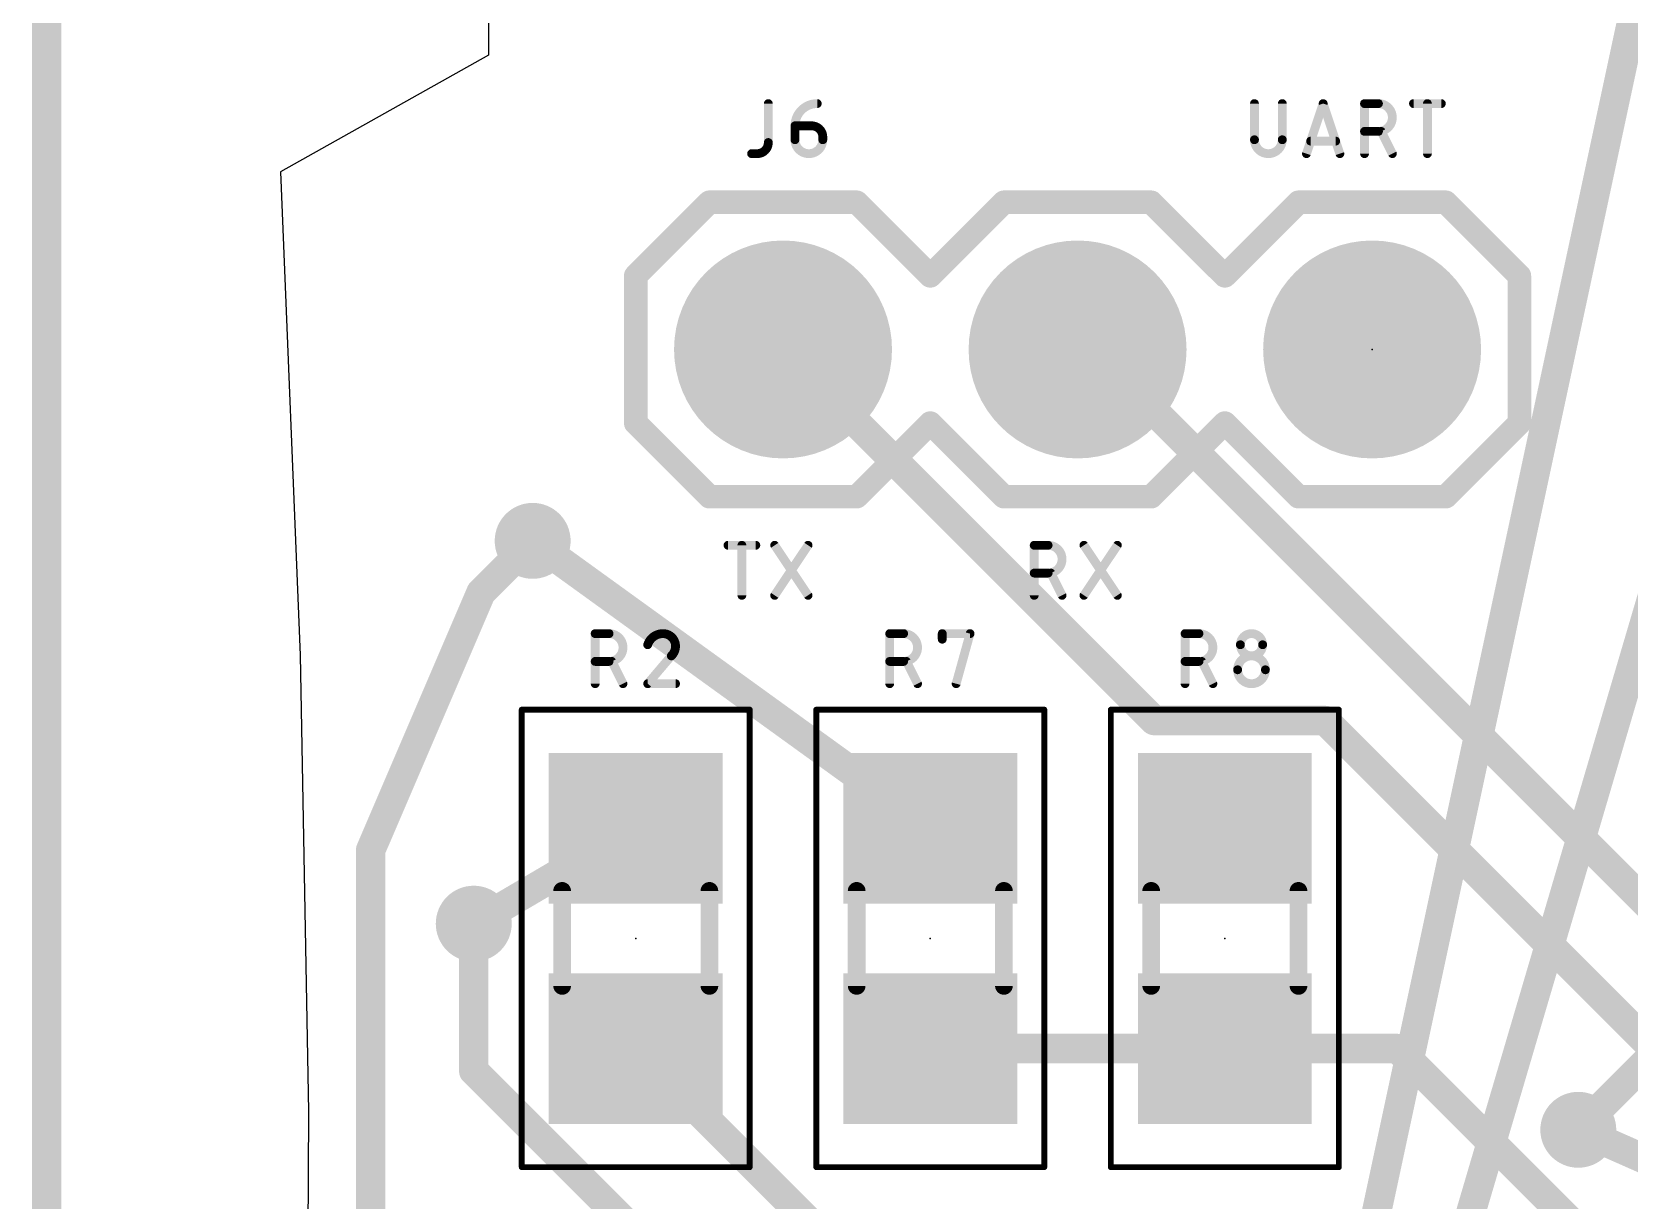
# Model space of a CAD drawing. Extents: x -61.1 to -20.2, y -31.9 to 53.5.
# Drawn here: x -49.66 to -35.88, y 16.79 to 26.87 of the extents above; entities that cross this region are included whole.
import ezdxf

# ---------------------------------------------------------------- set-up
doc = ezdxf.new("R2010")
doc.units = 0
for name, color, linetype in [('1', 12, 'CONTINUOUS'), ('16', 132, 'CONTINUOUS'), ('17', 110, 'CONTINUOUS'), ('18', 110, 'CONTINUOUS'), ('20', 31, 'CONTINUOUS'), ('21', 253, 'CONTINUOUS'), ('23', 53, 'CONTINUOUS'), ('25', 253, 'CONTINUOUS'), ('39', 12, 'CONTINUOUS'), ('51', 253, 'CONTINUOUS')]:
    doc.layers.add(name, color=color, linetype=linetype)

# ---------------------------------------------------------------- blocks, each defined once
blk = doc.blocks.new('RECT')
blk.add_solid([(-0.5, -0.5), (0.5, -0.5), (-0.5, 0.5), (0.5, 0.5)])
blk = doc.blocks.new('ROUNDP')
at = {"const_width": 0.5}
blk.add_lwpolyline([(0, -0.25, 1), (0, 0.25, 1), (0, -0.25)], format="xyb", dxfattribs=at)
blk = doc.blocks.new('ROUNDV')
at = {"const_width": 0.5}
blk.add_lwpolyline([(0, -0.25, 1), (0, 0.25, 1), (0, -0.25)], format="xyb", dxfattribs=at)

msp = doc.modelspace()

# ---------------------------------------------------------------- linework, layer by layer
at = {"layer": '1', "const_width": 0.254}
for points in [[(-49.53, 21.59), (-49.53, 29.21)], [(-43.18, 24.13), (-39.9794, 20.9294)], [(-40.64, 24.13), (-40.513, 24.13)], [(-34.9576, 18.5746), (-40.513, 24.13)], [(-45.339, 22.479), (-41.91, 20)], [(-49.53, -5.08), (-49.53, 21.59)], [(-39.9794, 20.9294), (-38.5043, 20.9294)], [(-38.5043, 20.9294), (-35.6089, 18.034)], [(-44.45, 20), (-45.847, 19.177)], [(-42.3654, 16.0154), (-44.45, 18.1)], [(-41.91, 18.1), (-39.37, 18.1)], [(-39.37, 18.1), (-37.8812, 18.1)], [(-37.8812, 18.1), (-34.2874, 14.5062)], [(-36.322, 17.399), (-35.424, 17.0023)]]:
    msp.add_lwpolyline(points, dxfattribs=at)
at = {"layer": '1', "const_width": 0.127}
for points in [[(-43.1351, 24.1749, 1), (-43.2249, 24.0851)], [(-40.64, 24.1935, 1), (-40.64, 24.0665)], [(-40.4681, 24.1749, 1), (-40.5579, 24.0851)], [(-40.513, 24.0665, 1), (-40.513, 24.1935)], [(-45.3018, 22.5305, 1), (-45.3762, 22.4275)], [(-49.4665, 21.59, 1), (-49.5935, 21.59)], [(-49.5935, 21.59, 1), (-49.4665, 21.59)], [(-39.9794, 20.9929, 1), (-39.9794, 20.8659)], [(-40.0243, 20.8845, 1), (-39.9345, 20.9743)], [(-38.4594, 20.9743, 1), (-38.5492, 20.8845)], [(-38.5043, 20.8659, 1), (-38.5043, 20.9929)], [(-44.4178, 19.9453, 1), (-44.4822, 20.0547)], [(-41.9472, 19.9485, 1), (-41.8728, 20.0515)], [(-45.8792, 19.2317, 1), (-45.8148, 19.1223)], [(-44.4051, 18.1449, 1), (-44.4949, 18.0551)], [(-41.91, 18.1635, 1), (-41.91, 18.0365)], [(-39.37, 18.1635, 1), (-39.37, 18.0365)], [(-39.37, 18.0365, 1), (-39.37, 18.1635)], [(-37.8362, 18.1449, 1), (-37.9261, 18.0551)], [(-37.8812, 18.0365, 1), (-37.8812, 18.1635)], [(-36.2963, 17.4571, 1), (-36.3477, 17.3409)]]:
    msp.add_lwpolyline(points, format="xyb", dxfattribs=at)
at = {"layer": '16', "const_width": 0.254}
for points in [[(-33.147, 39.624), (-38.1, 16.51)], [(-33.147, 30.607), (-37.338, 16.383)], [(-45.7835, 22.0345), (-45.339, 22.479)], [(-45.7835, 22.0345), (-46.736, 19.812)], [(-46.736, -6.7733), (-46.736, 19.812)], [(-34.1884, 19.5326), (-36.322, 17.399)], [(-45.847, 19.177), (-45.847, 17.907)], [(-43.18, 15.24), (-45.847, 17.907)]]:
    msp.add_lwpolyline(points, dxfattribs=at)
at = {"layer": '16', "const_width": 0.127}
for points in [[(-45.2941, 22.4341, 1), (-45.3839, 22.5239)], [(-45.8284, 22.0794, 1), (-45.7386, 21.9896)], [(-45.7251, 22.0095, 1), (-45.8419, 22.0595)], [(-46.6725, 19.812, 1), (-46.7995, 19.812)], [(-46.7944, 19.837, 1), (-46.6776, 19.787)], [(-45.7835, 19.177, 1), (-45.9105, 19.177)], [(-45.8021, 17.9519, 1), (-45.8919, 17.8621)], [(-45.9105, 17.907, 1), (-45.7835, 17.907)], [(-36.3669, 17.4439, 1), (-36.2771, 17.3541)]]:
    msp.add_lwpolyline(points, format="xyb", dxfattribs=at)
at = {"layer": '20'}
for p, q in [((-45.72, 27.94), (-45.72, 26.67)), ((-45.72, 26.67), (-47.5137, 25.6631)), ((-47.5137, 25.6631), (-47.3453, 21.4932)), ((-47.3453, 21.4932), (-47.271, 17.556)), ((-47.271, 17.556), (-47.3607, 2.1623))]:
    msp.add_line(p, q, dxfattribs=at)
at = {"layer": '21', "const_width": 0.2032}
for points in [[(-44.45, 24.765), (-43.815, 25.4)], [(-43.815, 25.4), (-42.545, 25.4)], [(-42.545, 25.4), (-41.91, 24.765)], [(-41.91, 24.765), (-41.275, 25.4)], [(-41.275, 25.4), (-40.005, 25.4)], [(-40.005, 25.4), (-39.37, 24.765)], [(-39.37, 24.765), (-38.735, 25.4)], [(-38.735, 25.4), (-37.465, 25.4)], [(-36.83, 24.765), (-37.465, 25.4)], [(-44.45, 23.495), (-44.45, 24.765)], [(-36.83, 23.495), (-36.83, 24.765)], [(-43.815, 22.86), (-44.45, 23.495)], [(-41.91, 23.495), (-42.545, 22.86)], [(-41.275, 22.86), (-41.91, 23.495)], [(-39.37, 23.495), (-40.005, 22.86)], [(-38.735, 22.86), (-39.37, 23.495)], [(-37.465, 22.86), (-36.83, 23.495)], [(-42.545, 22.86), (-43.815, 22.86)], [(-40.005, 22.86), (-41.275, 22.86)], [(-37.465, 22.86), (-38.735, 22.86)]]:
    msp.add_lwpolyline(points, dxfattribs=at)
at = {"layer": '21', "const_width": 0.1016}
for points in [[(-43.815, 25.4508, 1), (-43.815, 25.3492)], [(-43.7791, 25.3641, 1), (-43.8509, 25.4359)], [(-42.5091, 25.4359, 1), (-42.5809, 25.3641)], [(-42.545, 25.3492, 1), (-42.545, 25.4508)], [(-41.275, 25.4508, 1), (-41.275, 25.3492)], [(-41.2391, 25.3641, 1), (-41.3109, 25.4359)], [(-39.9691, 25.4359, 1), (-40.0409, 25.3641)], [(-40.005, 25.3492, 1), (-40.005, 25.4508)], [(-38.735, 25.4508, 1), (-38.735, 25.3492)], [(-38.6991, 25.3641, 1), (-38.7709, 25.4359)], [(-37.4291, 25.4359, 1), (-37.5009, 25.3641)], [(-37.465, 25.3492, 1), (-37.465, 25.4508)], [(-44.3992, 24.765, 1), (-44.5008, 24.765)], [(-44.4859, 24.8009, 1), (-44.4141, 24.7291)], [(-41.9459, 24.8009, 1), (-41.8741, 24.7291)], [(-41.9459, 24.7291, 1), (-41.8741, 24.8009)], [(-39.4059, 24.8009, 1), (-39.3341, 24.7291)], [(-39.4059, 24.7291, 1), (-39.3341, 24.8009)], [(-36.7792, 24.765, 1), (-36.8808, 24.765)], [(-36.8659, 24.7291, 1), (-36.7941, 24.8009)], [(-44.4141, 23.5309, 1), (-44.4859, 23.4591)], [(-41.8741, 23.5309, 1), (-41.9459, 23.4591)], [(-41.8741, 23.4591, 1), (-41.9459, 23.5309)], [(-39.3341, 23.5309, 1), (-39.4059, 23.4591)], [(-39.3341, 23.4591, 1), (-39.4059, 23.5309)], [(-36.7941, 23.4591, 1), (-36.8659, 23.5309)], [(-44.5008, 23.495, 1), (-44.3992, 23.495)], [(-36.8808, 23.495, 1), (-36.7792, 23.495)], [(-43.815, 22.9108, 1), (-43.815, 22.8092)], [(-43.8509, 22.8241, 1), (-43.7791, 22.8959)], [(-42.5809, 22.8959, 1), (-42.5091, 22.8241)], [(-42.545, 22.8092, 1), (-42.545, 22.9108)], [(-41.275, 22.9108, 1), (-41.275, 22.8092)], [(-41.3109, 22.8241, 1), (-41.2391, 22.8959)], [(-40.0409, 22.8959, 1), (-39.9691, 22.8241)], [(-40.005, 22.8092, 1), (-40.005, 22.9108)], [(-38.735, 22.9108, 1), (-38.735, 22.8092)], [(-38.7709, 22.8241, 1), (-38.6991, 22.8959)], [(-37.5009, 22.8959, 1), (-37.4291, 22.8241)], [(-37.465, 22.8092, 1), (-37.465, 22.9108)]]:
    msp.add_lwpolyline(points, format="xyb", dxfattribs=at)
at = {"layer": '23'}
for p in [(-38.1, 24.13), (-44.45, 19.05), (-41.91, 19.05), (-39.37, 19.05)]:
    msp.add_point(p, dxfattribs=at)
at = {"layer": '25', "const_width": 0.0762}
for points in [[(-43.3069, 26.2509), (-43.3069, 25.9151)], [(-39.1146, 26.2509), (-39.1146, 25.939)], [(-38.8747, 25.939), (-38.8747, 26.2509)], [(-38.6661, 25.8191), (-38.5222, 26.2509)], [(-38.5222, 26.2509), (-38.3783, 25.8191)], [(-38.1655, 25.8191), (-38.1655, 26.2509)], [(-38.1655, 26.2509), (-38.0455, 26.2509)], [(-37.743, 26.2509), (-37.5031, 26.2509)], [(-37.623, 25.8191), (-37.623, 26.2509)], [(-43.077, 26.059), (-42.9331, 26.059)], [(-43.077, 25.939), (-43.077, 26.059)], [(-38.0455, 26.011), (-38.1655, 26.011)], [(-37.9256, 25.8191), (-38.0215, 26.011)], [(-42.8371, 25.963), (-42.8371, 25.939)], [(-38.4143, 25.9271), (-38.6302, 25.9271)], [(-43.4028, 25.8191), (-43.4508, 25.8191)], [(-43.6547, 22.4409), (-43.4148, 22.4409)], [(-43.5348, 22.0091), (-43.5348, 22.4409)], [(-43.252, 22.0091), (-42.9641, 22.4409)], [(-43.252, 22.4409), (-42.9641, 22.0091)], [(-41.0139, 22.0091), (-41.0139, 22.4409)], [(-41.0139, 22.4409), (-40.894, 22.4409)], [(-40.585, 22.0091), (-40.2971, 22.4409)], [(-40.585, 22.4409), (-40.2971, 22.0091)], [(-40.894, 22.201), (-41.0139, 22.201)], [(-40.7741, 22.0091), (-40.87, 22.201)], [(-44.8, 21.2471), (-44.8, 21.6789)], [(-44.8, 21.6789), (-44.68, 21.6789)], [(-42.26, 21.2471), (-42.26, 21.6789)], [(-42.26, 21.6789), (-42.14, 21.6789)], [(-41.807, 21.6309), (-41.807, 21.6789)], [(-41.807, 21.6789), (-41.5671, 21.6789)], [(-41.5671, 21.6789), (-41.687, 21.2471)], [(-39.7129, 21.2471), (-39.7129, 21.6789)], [(-39.7129, 21.6789), (-39.593, 21.6789)], [(-44.1431, 21.487), (-44.347, 21.2471)], [(-44.68, 21.439), (-44.8, 21.439)], [(-44.5601, 21.2471), (-44.656, 21.439)], [(-42.14, 21.439), (-42.26, 21.439)], [(-42.0201, 21.2471), (-42.116, 21.439)], [(-39.593, 21.439), (-39.7129, 21.439)], [(-39.473, 21.2471), (-39.569, 21.439)], [(-44.347, 21.2471), (-44.1071, 21.2471)]]:
    msp.add_lwpolyline(points, dxfattribs=at)
at = {"layer": '25'}
for points, const_width in [([(-43.2878, 26.2509, 1), (-43.3259, 26.2509)], 0.0381), ([(-42.8851, 26.2509, 0.4142), (-43.077, 26.059)], 0.0762), ([(-42.8851, 26.2319, 1), (-42.8851, 26.27)], 0.0381), ([(-39.0955, 26.2509, 1), (-39.1336, 26.2509)], 0.0381), ([(-38.8556, 26.2509, 1), (-38.8937, 26.2509)], 0.0381), ([(-38.5041, 26.2569, 1), (-38.5403, 26.2449)], 0.0381), ([(-38.5041, 26.2449, 1), (-38.5403, 26.2569)], 0.0381), ([(-38.1655, 26.27, 1), (-38.1655, 26.2319)], 0.0381), ([(-38.1464, 26.2509, 1), (-38.1845, 26.2509)], 0.0381), ([(-38.0455, 26.011, 1), (-38.0455, 26.2509)], 0.0762), ([(-38.0455, 26.27, 1), (-38.0455, 26.2319)], 0.0381), ([(-38.0455, 26.2319, 1), (-38.0455, 26.27)], 0.0381), ([(-37.743, 26.27, 1), (-37.743, 26.2319)], 0.0381), ([(-37.604, 26.2509, 1), (-37.6421, 26.2509)], 0.0381), ([(-37.5031, 26.2319, 1), (-37.5031, 26.27)], 0.0381), ([(-43.077, 26.078, 1), (-43.077, 26.0399)], 0.0381), ([(-43.0579, 26.059, 1), (-43.096, 26.059)], 0.0381), ([(-43.096, 26.059, 1), (-43.0579, 26.059)], 0.0381), ([(-42.8371, 25.963, 0.4142), (-42.9331, 26.059)], 0.0762), ([(-42.9331, 26.078, 1), (-42.9331, 26.0399)], 0.0381), ([(-42.9331, 26.0399, 1), (-42.9331, 26.078)], 0.0381), ([(-38.1655, 26.0301, 1), (-38.1655, 25.992)], 0.0381), ([(-38.0455, 26.0301, 1), (-38.0455, 25.992)], 0.0381), ([(-38.0455, 25.992, 1), (-38.0455, 26.0301)], 0.0381), ([(-38.0045, 26.0195, 1), (-38.0386, 26.0025)], 0.0381), ([(-43.4028, 25.8191, 0.4142), (-43.3069, 25.9151)], 0.0762), ([(-43.2878, 25.9151, 1), (-43.3259, 25.9151)], 0.0381), ([(-43.3259, 25.9151, 1), (-43.2878, 25.9151)], 0.0381), ([(-43.077, 25.939, 1), (-42.8371, 25.939)], 0.0762), ([(-43.0579, 25.939, 1), (-43.096, 25.939)], 0.0381), ([(-43.096, 25.939, 1), (-43.0579, 25.939)], 0.0381), ([(-42.818, 25.963, 1), (-42.8561, 25.963)], 0.0381), ([(-42.8561, 25.963, 1), (-42.818, 25.963)], 0.0381), ([(-42.818, 25.939, 1), (-42.8561, 25.939)], 0.0381), ([(-42.8561, 25.939, 1), (-42.818, 25.939)], 0.0381), ([(-39.1146, 25.939, 1), (-38.8747, 25.939)], 0.0762), ([(-39.0955, 25.939, 1), (-39.1336, 25.939)], 0.0381), ([(-39.1336, 25.939, 1), (-39.0955, 25.939)], 0.0381), ([(-38.8556, 25.939, 1), (-38.8937, 25.939)], 0.0381), ([(-38.8937, 25.939, 1), (-38.8556, 25.939)], 0.0381), ([(-38.6302, 25.9461, 1), (-38.6302, 25.908)], 0.0381), ([(-38.4143, 25.908, 1), (-38.4143, 25.9461)], 0.0381), ([(-43.4508, 25.8382, 1), (-43.4508, 25.8001)], 0.0381), ([(-43.4028, 25.8381, 1), (-43.4028, 25.8)], 0.0381), ([(-43.4028, 25.8001, 1), (-43.4028, 25.8382)], 0.0381), ([(-38.6842, 25.8251, 1), (-38.6481, 25.8131)], 0.0381), ([(-38.3963, 25.8131, 1), (-38.3602, 25.8251)], 0.0381), ([(-38.1845, 25.8191, 1), (-38.1464, 25.8191)], 0.0381), ([(-37.9426, 25.8106, 1), (-37.9085, 25.8276)], 0.0381), ([(-37.6421, 25.8191, 1), (-37.604, 25.8191)], 0.0381), ([(-43.6547, 22.46, 1), (-43.6547, 22.4219)], 0.0381), ([(-43.5157, 22.4409, 1), (-43.5538, 22.4409)], 0.0381), ([(-43.4148, 22.4219, 1), (-43.4148, 22.46)], 0.0381), ([(-43.2361, 22.4515, 1), (-43.2678, 22.4303)], 0.0381), ([(-42.9482, 22.4303, 1), (-42.98, 22.4515)], 0.0381), ([(-40.9949, 22.4409, 1), (-41.033, 22.4409)], 0.0381), ([(-41.0139, 22.46, 1), (-41.0139, 22.4219)], 0.0381), ([(-40.894, 22.46, 1), (-40.894, 22.4219)], 0.0381), ([(-40.894, 22.201, 1), (-40.894, 22.4409)], 0.0762), ([(-40.894, 22.4219, 1), (-40.894, 22.46)], 0.0381), ([(-40.5691, 22.4515, 1), (-40.6008, 22.4303)], 0.0381), ([(-40.2812, 22.4303, 1), (-40.313, 22.4515)], 0.0381), ([(-41.0139, 22.2201, 1), (-41.0139, 22.182)], 0.0381), ([(-40.894, 22.2201, 1), (-40.894, 22.182)], 0.0381), ([(-40.894, 22.182, 1), (-40.894, 22.2201)], 0.0381), ([(-40.853, 22.2095, 1), (-40.887, 22.1925)], 0.0381), ([(-43.2678, 22.0197, 1), (-43.2361, 21.9985)], 0.0381), ([(-42.98, 21.9985, 1), (-42.9482, 22.0197)], 0.0381), ([(-40.7911, 22.0006, 1), (-40.757, 22.0176)], 0.0381), ([(-40.6008, 22.0197, 1), (-40.5691, 21.9985)], 0.0381), ([(-40.313, 21.9985, 1), (-40.2812, 22.0197)], 0.0381), ([(-43.5538, 22.0091, 1), (-43.5157, 22.0091)], 0.0381), ([(-41.033, 22.0091, 1), (-40.9949, 22.0091)], 0.0381), ([(-44.8, 21.698, 1), (-44.8, 21.6599)], 0.0381), ([(-44.7809, 21.6789, 1), (-44.819, 21.6789)], 0.0381), ([(-44.68, 21.698, 1), (-44.68, 21.6599)], 0.0381), ([(-44.68, 21.439, 1), (-44.68, 21.6789)], 0.0762), ([(-44.68, 21.6599, 1), (-44.68, 21.698)], 0.0381), ([(-44.2151, 21.6789, 0.3252), (-44.347, 21.5829)], 0.0762), ([(-44.2151, 21.698, 1), (-44.2151, 21.6599)], 0.0381), ([(-44.1071, 21.5709, 0.4142), (-44.2151, 21.6789)], 0.0762), ([(-44.215, 21.6599, 1), (-44.2151, 21.6979)], 0.0381), ([(-42.26, 21.698, 1), (-42.26, 21.6599)], 0.0381), ([(-42.2409, 21.6789, 1), (-42.279, 21.6789)], 0.0381), ([(-42.14, 21.698, 1), (-42.14, 21.6599)], 0.0381), ([(-42.14, 21.439, 1), (-42.14, 21.6789)], 0.0762), ([(-42.14, 21.6599, 1), (-42.14, 21.698)], 0.0381), ([(-41.807, 21.698, 1), (-41.807, 21.6599)], 0.0381), ([(-41.7879, 21.6789, 1), (-41.826, 21.6789)], 0.0381), ([(-41.826, 21.6309, 1), (-41.7879, 21.6309)], 0.0381), ([(-41.5487, 21.6738, 1), (-41.5855, 21.684)], 0.0381), ([(-41.5671, 21.6599, 1), (-41.5671, 21.698)], 0.0381), ([(-39.7129, 21.698, 1), (-39.7129, 21.6599)], 0.0381), ([(-39.6939, 21.6789, 1), (-39.732, 21.6789)], 0.0381), ([(-39.593, 21.698, 1), (-39.593, 21.6599)], 0.0381), ([(-39.593, 21.439, 1), (-39.593, 21.6789)], 0.0762), ([(-39.593, 21.6599, 1), (-39.593, 21.698)], 0.0381), ([(-39.044, 21.5829, 1), (-39.2359, 21.5829)], 0.0762), ([(-44.3651, 21.5888, 1), (-44.3289, 21.5771)], 0.0381), ([(-44.1431, 21.487, 0.2053), (-44.1071, 21.5709)], 0.0762), ([(-44.1562, 21.5008, 1), (-44.1299, 21.4732)], 0.0381), ([(-44.1286, 21.4746, 1), (-44.1576, 21.4993)], 0.0381), ([(-44.0881, 21.571, 1), (-44.1261, 21.5709)], 0.0381), ([(-44.1262, 21.5709, 1), (-44.0881, 21.5709)], 0.0381), ([(-39.02, 21.367, 1), (-39.2599, 21.367)], 0.0762), ([(-39.2169, 21.5829, 1), (-39.255, 21.5829)], 0.0381), ([(-39.255, 21.5829, 1), (-39.2169, 21.5829)], 0.0381), ([(-39.2359, 21.5829, 1), (-39.044, 21.5829)], 0.0762), ([(-39.025, 21.5829, 1), (-39.0631, 21.5829)], 0.0381), ([(-39.0631, 21.5829, 1), (-39.025, 21.5829)], 0.0381), ([(-44.8, 21.4581, 1), (-44.8, 21.42)], 0.0381), ([(-44.68, 21.4581, 1), (-44.68, 21.42)], 0.0381), ([(-44.68, 21.42, 1), (-44.68, 21.4581)], 0.0381), ([(-44.639, 21.4475, 1), (-44.6731, 21.4305)], 0.0381), ([(-42.26, 21.4581, 1), (-42.26, 21.42)], 0.0381), ([(-42.14, 21.4581, 1), (-42.14, 21.42)], 0.0381), ([(-42.14, 21.42, 1), (-42.14, 21.4581)], 0.0381), ([(-42.099, 21.4475, 1), (-42.1331, 21.4305)], 0.0381), ([(-39.7129, 21.4581, 1), (-39.7129, 21.42)], 0.0381), ([(-39.593, 21.4581, 1), (-39.593, 21.42)], 0.0381), ([(-39.593, 21.42, 1), (-39.593, 21.4581)], 0.0381), ([(-39.5519, 21.4475, 1), (-39.586, 21.4305)], 0.0381), ([(-39.2409, 21.367, 1), (-39.279, 21.367)], 0.0381), ([(-39.279, 21.367, 1), (-39.2409, 21.367)], 0.0381), ([(-39.2599, 21.367, 1), (-39.02, 21.367)], 0.0762), ([(-39.001, 21.367, 1), (-39.0391, 21.367)], 0.0381), ([(-39.0391, 21.367, 1), (-39.001, 21.367)], 0.0381), ([(-44.819, 21.2471, 1), (-44.7809, 21.2471)], 0.0381), ([(-44.5771, 21.2386, 1), (-44.543, 21.2556)], 0.0381), ([(-44.347, 21.2661, 1), (-44.347, 21.228)], 0.0381), ([(-44.3615, 21.2594, 1), (-44.3325, 21.2348)], 0.0381), ([(-44.1071, 21.228, 1), (-44.1071, 21.2661)], 0.0381), ([(-42.279, 21.2471, 1), (-42.2409, 21.2471)], 0.0381), ([(-42.0371, 21.2386, 1), (-42.003, 21.2556)], 0.0381), ([(-41.7054, 21.2522, 1), (-41.6687, 21.242)], 0.0381), ([(-39.732, 21.2471, 1), (-39.6939, 21.2471)], 0.0381), ([(-39.4901, 21.2386, 1), (-39.456, 21.2556)], 0.0381)]:
    msp.add_lwpolyline(points, format="xyb", dxfattribs=dict(at, const_width=const_width))
at = {"layer": '39', "const_width": 0.0508}
for points in [[(-45.433, 17.077), (-45.433, 21.023)], [(-45.433, 21.023), (-43.467, 21.023)], [(-43.467, 21.023), (-43.467, 17.077)], [(-42.893, 17.077), (-42.893, 21.023)], [(-42.893, 21.023), (-40.927, 21.023)], [(-40.927, 21.023), (-40.927, 17.077)], [(-40.353, 17.077), (-40.353, 21.023)], [(-40.353, 21.023), (-38.387, 21.023)], [(-38.387, 21.023), (-38.387, 17.077)], [(-43.467, 17.077), (-45.433, 17.077)], [(-40.927, 17.077), (-42.893, 17.077)], [(-38.387, 17.077), (-40.353, 17.077)]]:
    msp.add_lwpolyline(points, dxfattribs=at)
at = {"layer": '39', "const_width": 0.0254}
for points in [[(-45.4203, 21.023, 1), (-45.4457, 21.023)], [(-45.433, 21.0357, 1), (-45.433, 21.0103)], [(-43.4543, 21.023, 1), (-43.4797, 21.023)], [(-43.467, 21.0103, 1), (-43.467, 21.0357)], [(-42.8803, 21.023, 1), (-42.9057, 21.023)], [(-42.893, 21.0357, 1), (-42.893, 21.0103)], [(-40.9143, 21.023, 1), (-40.9397, 21.023)], [(-40.927, 21.0103, 1), (-40.927, 21.0357)], [(-40.3403, 21.023, 1), (-40.3657, 21.023)], [(-40.353, 21.0357, 1), (-40.353, 21.0103)], [(-38.3743, 21.023, 1), (-38.3997, 21.023)], [(-38.387, 21.0103, 1), (-38.387, 21.0357)], [(-45.433, 17.0897, 1), (-45.433, 17.0643)], [(-45.4457, 17.077, 1), (-45.4203, 17.077)], [(-43.4797, 17.077, 1), (-43.4543, 17.077)], [(-43.467, 17.0643, 1), (-43.467, 17.0897)], [(-42.893, 17.0897, 1), (-42.893, 17.0643)], [(-42.9057, 17.077, 1), (-42.8803, 17.077)], [(-40.9397, 17.077, 1), (-40.9143, 17.077)], [(-40.927, 17.0643, 1), (-40.927, 17.0897)], [(-40.353, 17.0897, 1), (-40.353, 17.0643)], [(-40.3657, 17.077, 1), (-40.3403, 17.077)], [(-38.3997, 17.077, 1), (-38.3743, 17.077)], [(-38.387, 17.0643, 1), (-38.387, 17.0897)]]:
    msp.add_lwpolyline(points, format="xyb", dxfattribs=at)
at = {"layer": '51', "const_width": 0.1524}
for points in [[(-45.085, 18.64), (-45.085, 19.46)], [(-43.815, 18.64), (-43.815, 19.46)], [(-42.545, 18.64), (-42.545, 19.46)], [(-41.275, 18.64), (-41.275, 19.46)], [(-40.005, 19.46), (-40.005, 18.64)], [(-38.735, 19.46), (-38.735, 18.64)]]:
    msp.add_lwpolyline(points, dxfattribs=at)
at = {"layer": '51', "const_width": 0.0762}
for points in [[(-45.0469, 19.46, 1), (-45.1231, 19.46)], [(-43.7769, 19.46, 1), (-43.8531, 19.46)], [(-42.5069, 19.46, 1), (-42.5831, 19.46)], [(-41.2369, 19.46, 1), (-41.3131, 19.46)], [(-39.9669, 19.46, 1), (-40.0431, 19.46)], [(-38.6969, 19.46, 1), (-38.7731, 19.46)], [(-45.1231, 18.64, 1), (-45.0469, 18.64)], [(-43.8531, 18.64, 1), (-43.7769, 18.64)], [(-42.5831, 18.64, 1), (-42.5069, 18.64)], [(-41.3131, 18.64, 1), (-41.2369, 18.64)], [(-40.0431, 18.64, 1), (-39.9669, 18.64)], [(-38.7731, 18.64, 1), (-38.6969, 18.64)]]:
    msp.add_lwpolyline(points, format="xyb", dxfattribs=at)

# ---------------------------------------------------------------- block references
at = {"layer": '1', "xscale": 1.3, "yscale": 1.5}
for p, rotation in [((-44.45, 20), 90), ((-41.91, 20), 90), ((-39.37, 20), 270), ((-44.45, 18.1), 90), ((-41.91, 18.1), 90), ((-39.37, 18.1), 270)]:
    msp.add_blockref('RECT', p, dxfattribs=dict(at, rotation=rotation))
at = {"layer": '17', "xscale": 1.8796, "yscale": 1.8796, "rotation": 270}
for p in [(-43.18, 24.13), (-43.18, 24.13), (-40.64, 24.13), (-40.64, 24.13), (-38.1, 24.13), (-38.1, 24.13)]:
    msp.add_blockref('ROUNDP', p, dxfattribs=at)
at = {"layer": '18', "xscale": 0.6548, "yscale": 0.6548}
for p in [(-45.339, 22.479), (-45.339, 22.479), (-45.847, 19.177), (-45.847, 19.177), (-36.322, 17.399), (-36.322, 17.399)]:
    msp.add_blockref('ROUNDV', p, dxfattribs=at)
at = {"layer": '51'}
for p, xscale, yscale, rotation in [((-43.18, 24.13), 0.508, 0.508, 180), ((-40.64, 24.13), 0.508, 0.508, 180), ((-38.1, 24.13), 0.508, 0.508, 180), ((-39.3685, 19.7918), 0.65, 1.4, 270), ((-44.4515, 19.7814), 0.65, 1.4, 90), ((-41.9115, 19.7814), 0.65, 1.4, 90), ((-44.4515, 18.3082), 0.65, 1.4, 90), ((-41.9115, 18.3082), 0.65, 1.4, 90), ((-39.3685, 18.3186), 0.65, 1.4, 270)]:
    msp.add_blockref('RECT', p, dxfattribs=dict(at, xscale=xscale, yscale=yscale, rotation=rotation))

doc.saveas('drawing.dxf')
